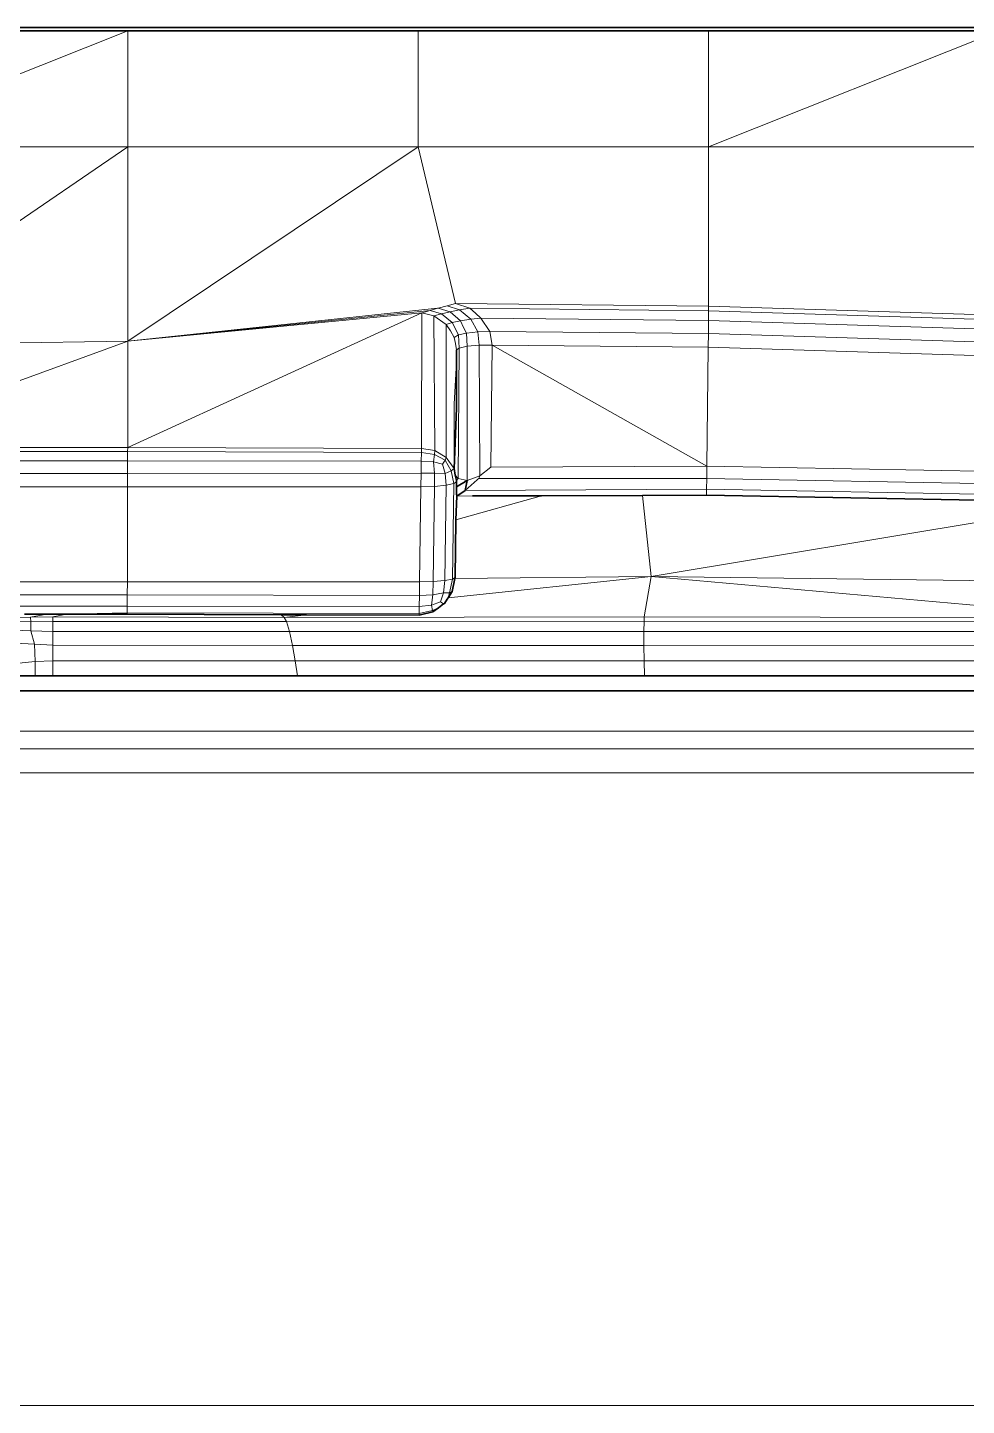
# Model space of a CAD drawing. Header units: inches. Extents: x 1 to 101, y 1 to 36.
# Drawn here: x 12.251 to 13.439, y 33.792 to 35.536 of the extents above; entities that cross this region are included whole.
import ezdxf

# ---------------------------------------------------------------- set-up
doc = ezdxf.new("R2010")
doc.units = ezdxf.units.IN
doc.header["$MEASUREMENT"] = 0
doc.layers.add('Default', color=7, linetype='Continuous')

msp = doc.modelspace()

# ---------------------------------------------------------------- linework, layer by layer
at = {"layer": 'Default', "color": 7, "lineweight": 35, "ltscale": 5.332711, "transparency": 33554687}
for p, q in [((14.1433, 35.5358), (11.3471, 35.5358)), ((12.0096, 35.5318), (12.3779, 35.5318)), ((12.7452, 35.5318), (12.3779, 35.5318)), ((13.1125, 35.5318), (12.7452, 35.5318)), ((13.1125, 35.5318), (13.4808, 35.5318)), ((12.7937, 35.1122), (12.7938, 35.1279)), ((12.7937, 35.0542), (12.7937, 35.1122)), ((12.7906, 34.9779), (12.7937, 35.0542)), ((12.7921, 34.9696), (12.7906, 34.9779)), ((12.7935, 34.9625), (12.7921, 34.9696)), ((12.7935, 34.9611), (12.7935, 34.9625)), ((12.7937, 34.9545), (12.7935, 34.9611)), ((12.8071, 34.9625), (12.7937, 34.9545)), ((12.8055, 34.9543), (12.8071, 34.9625)), ((12.793, 34.9127), (12.7939, 34.943)), ((12.7935, 34.9456), (12.7937, 34.9545)), ((12.7939, 34.943), (12.7935, 34.9456)), ((12.7939, 34.943), (12.8047, 34.9502)), ((12.8047, 34.9502), (12.8055, 34.9543)), ((12.8137, 34.9431), (12.9013, 34.9434)), ((12.9013, 34.9434), (13.0289, 34.9438)), ((13.0289, 34.9438), (13.1098, 34.9441)), ((13.1098, 34.9441), (13.4749, 34.9373)), ((12.793, 34.9127), (12.7919, 34.8398)), ((12.7916, 34.8386), (12.7883, 34.8222)), ((12.7919, 34.8398), (12.7916, 34.8386)), ((12.7883, 34.8222), (12.783, 34.814)), ((12.7639, 34.7965), (12.7709, 34.8016)), ((12.7773, 34.8066), (12.7709, 34.8016)), ((12.7784, 34.8071), (12.7773, 34.8066)), ((12.7784, 34.8071), (12.782, 34.8124)), ((12.782, 34.8124), (12.783, 34.814)), ((12.2474, 34.7934), (12.2757, 34.7934)), ((12.2757, 34.7934), (12.3008, 34.7935)), ((12.3008, 34.7935), (12.3773, 34.7935)), ((12.3773, 34.7935), (12.572, 34.7928)), ((12.572, 34.7928), (12.604, 34.7926)), ((12.604, 34.7926), (12.7465, 34.7922)), ((12.7465, 34.7922), (12.7639, 34.7965)), ((12.261, 34.7155), (12.2403, 34.7155)), ((12.2833, 34.7155), (12.261, 34.7155)), ((12.5927, 34.7155), (12.2833, 34.7155)), ((13.0312, 34.7155), (12.5927, 34.7155)), ((13.6248, 34.7155), (13.0312, 34.7155)), ((20.6982, 34.6965), (4.7589, 34.6965))]:
    msp.add_line(p, q, dxfattribs=at)
at = {"layer": 'Default', "color": 251, "lineweight": 0, "true_color": 0x4c4c4c, "transparency": 33554687}
for p, q in [((12.0096, 35.3849), (12.3779, 35.5318)), ((12.3779, 35.5318), (12.7452, 35.5318)), ((12.3779, 35.3849), (12.3779, 35.5318)), ((12.3779, 35.5318), (12.3779, 35.3849)), ((12.7452, 35.5318), (13.1125, 35.5318)), ((12.7452, 35.3849), (12.7452, 35.5318)), ((12.7452, 35.5318), (12.7452, 35.3849)), ((13.1125, 35.5318), (13.1125, 35.3849)), ((13.1125, 35.5318), (13.4808, 35.5318)), ((13.4808, 35.5318), (13.1125, 35.3849)), ((13.1125, 35.3849), (13.1125, 35.5318)), ((12.3779, 35.3849), (12.0096, 35.3849)), ((12.7452, 35.3849), (12.3779, 35.3849)), ((13.1125, 35.3849), (12.7452, 35.3849))]:
    msp.add_line(p, q, dxfattribs=at).dxf.unprotected_set("ltscale", 0)
at = {"layer": 'Default', "color": 251, "lineweight": 0, "true_color": 0x4b4b4b, "transparency": 33554687}
for p, q in [((12.0096, 35.5318), (12.3779, 35.5318)), ((12.3779, 35.5318), (12.0096, 35.3849)), ((13.1125, 35.3849), (13.4808, 35.5318)), ((13.4808, 35.3849), (13.1125, 35.3849))]:
    msp.add_line(p, q, dxfattribs=at).dxf.unprotected_set("ltscale", 0)
at = {"layer": 'Default', "color": 7, "lineweight": 15, "ltscale": 5.332711, "transparency": 33554687}
for p, q in [((12.3779, 35.3849), (12.3779, 35.5318)), ((12.7452, 35.5318), (12.7452, 35.3849)), ((13.1125, 35.3849), (13.1125, 35.5318)), ((12.3779, 35.3849), (12.0096, 35.3849)), ((12.3779, 35.1389), (12.3779, 35.3849)), ((12.3779, 35.3849), (12.7452, 35.3849)), ((12.7452, 35.3849), (12.7925, 35.1867)), ((13.1125, 35.3849), (12.7452, 35.3849)), ((13.4808, 35.3849), (13.1125, 35.3849)), ((13.1125, 35.1833), (13.1125, 35.3849)), ((12.7818, 35.1838), (12.7925, 35.1867)), ((13.1125, 35.1833), (12.7925, 35.1867)), ((12.8106, 35.1807), (12.7925, 35.1867)), ((12.7695, 35.1807), (12.3779, 35.1389)), ((12.7602, 35.1779), (12.3779, 35.1389)), ((12.3779, 35.1389), (12.7499, 35.175)), ((12.7499, 35.175), (12.7493, 35.0031)), ((12.7499, 35.175), (12.7602, 35.1779)), ((12.7499, 35.175), (12.7651, 35.171)), ((12.7602, 35.1779), (12.7695, 35.1807)), ((12.7602, 35.1779), (12.7747, 35.1737)), ((12.7747, 35.1737), (12.7651, 35.171)), ((12.7651, 35.171), (12.7808, 35.16)), ((12.7662, 35.0007), (12.7651, 35.171)), ((12.7695, 35.1807), (12.7705, 35.1809)), ((12.7705, 35.1809), (12.7818, 35.1838)), ((12.7705, 35.1809), (12.7855, 35.1762)), ((12.7747, 35.1737), (12.7855, 35.1762)), ((12.788, 35.1626), (12.7747, 35.1737)), ((12.7818, 35.1838), (12.7975, 35.1786)), ((12.7855, 35.1762), (12.7975, 35.1786)), ((12.7855, 35.1762), (12.7986, 35.1649)), ((12.7975, 35.1786), (12.8106, 35.1807)), ((12.7975, 35.1786), (12.8118, 35.1668)), ((12.7986, 35.1649), (12.8118, 35.1668)), ((12.8106, 35.1807), (12.8175, 35.1746)), ((13.1124, 35.1775), (12.8106, 35.1807)), ((12.8118, 35.1668), (12.8246, 35.1682)), ((12.8118, 35.1668), (12.8206, 35.1506)), ((12.8175, 35.1746), (12.8246, 35.1682)), ((12.8246, 35.1682), (12.8357, 35.1514)), ((13.1123, 35.1652), (12.8246, 35.1682)), ((13.1124, 35.1775), (13.1123, 35.1652)), ((13.1124, 35.1775), (13.1125, 35.1833)), ((13.4807, 35.1659), (13.1124, 35.1775)), ((13.4808, 35.1717), (13.1125, 35.1833)), ((12.7808, 35.16), (12.788, 35.1626)), ((12.786, 35.1519), (12.7808, 35.16)), ((12.7808, 34.9918), (12.7808, 35.16)), ((12.7908, 35.1436), (12.786, 35.1519)), ((12.788, 35.1626), (12.7986, 35.1649)), ((12.796, 35.1468), (12.788, 35.1626)), ((12.8063, 35.149), (12.796, 35.1468)), ((12.8027, 35.1564), (12.7986, 35.1649)), ((12.8063, 35.149), (12.8027, 35.1564)), ((12.8206, 35.1506), (12.8063, 35.149)), ((12.8071, 35.1325), (12.8063, 35.149)), ((12.8357, 35.1514), (12.8206, 35.1506)), ((12.8206, 35.1506), (12.8224, 35.1338)), ((12.8357, 35.1514), (12.8388, 35.1341)), ((13.1122, 35.1485), (12.8357, 35.1514)), ((13.1122, 35.1485), (13.1123, 35.1652)), ((13.1123, 35.1652), (13.4805, 35.1536)), ((12.3779, 35.1389), (12.0096, 35.1333)), ((12.3779, 35.0045), (12.3779, 35.1389)), ((12.796, 35.1468), (12.7908, 35.1436)), ((12.7922, 35.136), (12.7908, 35.1436)), ((12.7938, 35.1279), (12.7922, 35.136)), ((12.797, 35.1303), (12.796, 35.1468)), ((12.8071, 35.1325), (12.797, 35.1303)), ((12.8224, 35.1338), (12.8071, 35.1325)), ((12.8071, 35.1325), (12.8071, 34.9625)), ((12.8388, 35.1341), (12.8224, 35.1338)), ((12.8224, 35.1338), (12.8233, 34.9686)), ((12.8372, 34.9794), (12.8388, 35.1341)), ((13.112, 35.1312), (12.8388, 35.1341)), ((13.112, 35.1312), (13.1122, 35.1485)), ((13.4801, 35.137), (13.1122, 35.1485)), ((12.7938, 35.1279), (12.797, 35.1303)), ((12.797, 35.1303), (12.7956, 34.9651)), ((13.1103, 34.9806), (13.112, 35.1312)), ((13.4797, 35.1197), (13.112, 35.1312)), ((12.7906, 35.0596), (12.7937, 35.1122)), ((12.7906, 34.9779), (12.7906, 35.0596)), ((12.3779, 35.0045), (12.0096, 35.0043)), ((12.3778, 34.9994), (12.0096, 34.9993)), ((12.3778, 34.9994), (12.3779, 35.0045)), ((12.7493, 34.9982), (12.3778, 34.9994)), ((12.3778, 34.9877), (12.3778, 34.9994)), ((12.7493, 35.0031), (12.3779, 35.0045)), ((12.7491, 34.9872), (12.7493, 34.9982)), ((12.7493, 35.0031), (12.7493, 34.9982)), ((12.7493, 35.0031), (12.7662, 35.0007)), ((12.7493, 34.9982), (12.7659, 34.9954)), ((12.7644, 34.9862), (12.7659, 34.9954)), ((12.7659, 34.9954), (12.7662, 35.0007)), ((12.7659, 34.9954), (12.7795, 34.9884)), ((12.7662, 35.0007), (12.7808, 34.9918)), ((12.3778, 34.9877), (12.0097, 34.9877)), ((12.7491, 34.9872), (12.3778, 34.9877)), ((12.3778, 34.9714), (12.3778, 34.9877)), ((12.7489, 34.9719), (12.7491, 34.9872)), ((12.7491, 34.9872), (12.7644, 34.9862)), ((12.7658, 34.972), (12.7644, 34.9862)), ((12.7644, 34.9862), (12.776, 34.9834)), ((12.776, 34.9834), (12.7795, 34.9884)), ((12.7795, 34.9717), (12.776, 34.9834)), ((12.7795, 34.9884), (12.7808, 34.9918)), ((12.7795, 34.9884), (12.7871, 34.9751)), ((12.7871, 34.9751), (12.7795, 34.9717)), ((12.7808, 34.9918), (12.7906, 34.9779)), ((12.7906, 34.9779), (12.7871, 34.9751)), ((12.7871, 34.9751), (12.7903, 34.9587)), ((12.8372, 34.9794), (12.8233, 34.9686)), ((13.1103, 34.9806), (12.8372, 34.9794)), ((13.1101, 34.9651), (13.1103, 34.9806)), ((13.4761, 34.9741), (13.1103, 34.9806)), ((12.3778, 34.9714), (12.0099, 34.9714)), ((12.3777, 34.9546), (12.3778, 34.9714)), ((12.7489, 34.9719), (12.3778, 34.9714)), ((12.7487, 34.9546), (12.7489, 34.9719)), ((12.7658, 34.972), (12.7489, 34.9719)), ((12.7795, 34.9717), (12.7658, 34.972)), ((12.7659, 34.9551), (12.7658, 34.972)), ((12.7805, 34.9566), (12.7795, 34.9717)), ((12.7903, 34.9587), (12.7805, 34.9566)), ((12.7903, 34.9587), (12.7885, 34.8377)), ((12.7935, 34.9611), (12.7903, 34.9587)), ((12.7956, 34.9651), (12.7921, 34.9696)), ((12.7935, 34.9625), (12.7956, 34.9651)), ((12.8071, 34.9625), (12.7956, 34.9651)), ((12.8233, 34.9686), (12.8071, 34.9625)), ((12.8083, 34.9532), (12.8199, 34.9636)), ((12.8199, 34.9636), (12.8208, 34.9642)), ((12.8208, 34.9642), (12.8219, 34.965)), ((12.8233, 34.9686), (12.8219, 34.965)), ((13.1101, 34.9651), (12.8219, 34.965)), ((13.1101, 34.9651), (13.1099, 34.9517)), ((13.4757, 34.9586), (13.1101, 34.9651)), ((12.3777, 34.9546), (12.0101, 34.9546)), ((12.3774, 34.8344), (12.3777, 34.9546)), ((12.3777, 34.9546), (12.7487, 34.9546)), ((12.7487, 34.9546), (12.747, 34.8344)), ((12.7487, 34.9546), (12.7659, 34.9551)), ((12.7659, 34.9551), (12.7642, 34.8348)), ((12.7805, 34.9566), (12.7659, 34.9551)), ((12.7805, 34.9566), (12.7788, 34.836)), ((12.8137, 34.9431), (12.7939, 34.943)), ((12.8047, 34.9502), (12.8083, 34.9532)), ((13.1099, 34.9517), (12.8047, 34.9502)), ((13.0399, 34.8411), (13.0289, 34.9438)), ((13.1098, 34.9441), (13.1099, 34.9517)), ((13.1099, 34.9517), (13.4753, 34.9451)), ((12.7642, 34.8348), (12.7788, 34.836)), ((12.7773, 34.8206), (12.7788, 34.836)), ((12.7788, 34.836), (12.7885, 34.8377)), ((12.7885, 34.8377), (12.785, 34.8206)), ((12.7885, 34.8377), (12.7919, 34.8398)), ((12.7916, 34.8386), (13.0399, 34.8411)), ((13.0399, 34.8411), (13.0311, 34.79)), ((13.6268, 34.8339), (13.0399, 34.8411)), ((12.3774, 34.8344), (12.0114, 34.8344)), ((12.3773, 34.8181), (12.0116, 34.818)), ((12.3773, 34.8181), (12.3774, 34.8344)), ((12.7467, 34.8172), (12.3773, 34.8181)), ((12.3773, 34.8038), (12.3773, 34.8181)), ((12.747, 34.8344), (12.3774, 34.8344)), ((12.747, 34.8344), (12.7467, 34.8172)), ((12.7467, 34.8172), (12.7636, 34.8181)), ((12.7642, 34.8348), (12.747, 34.8344)), ((12.7619, 34.8048), (12.7636, 34.8181)), ((12.7636, 34.8181), (12.7642, 34.8348)), ((12.7636, 34.8181), (12.7773, 34.8206)), ((12.7736, 34.8091), (12.7773, 34.8206)), ((12.7773, 34.8206), (12.785, 34.8206)), ((12.785, 34.8206), (12.783, 34.814)), ((12.785, 34.8206), (12.7883, 34.8222)), ((12.3773, 34.8038), (12.0117, 34.8037)), ((12.3772, 34.7952), (12.3773, 34.8038)), ((12.7466, 34.8033), (12.3773, 34.8038)), ((12.7465, 34.7945), (12.7466, 34.8033)), ((12.7466, 34.8033), (12.7467, 34.8172)), ((12.7466, 34.8033), (12.7619, 34.8048)), ((12.7619, 34.8048), (12.7736, 34.8091)), ((12.7635, 34.7983), (12.7619, 34.8048)), ((12.7709, 34.8016), (12.7635, 34.7983)), ((12.7773, 34.8066), (12.7736, 34.8091)), ((12.222, 34.7895), (12.2551, 34.7899)), ((12.2226, 34.7841), (12.2554, 34.7839)), ((12.2551, 34.7899), (12.2757, 34.7934)), ((12.2551, 34.7899), (12.2833, 34.7901)), ((12.2551, 34.7899), (12.2554, 34.7839)), ((12.2554, 34.7839), (12.2553, 34.7723)), ((12.2554, 34.7839), (12.2833, 34.7842)), ((12.2833, 34.7842), (12.2832, 34.7717)), ((12.2833, 34.7901), (12.3008, 34.7935)), ((12.5758, 34.7895), (12.2833, 34.7901)), ((12.2833, 34.7901), (12.2833, 34.7842)), ((12.2833, 34.7842), (12.5786, 34.7841)), ((12.3772, 34.7952), (12.3008, 34.7935)), ((12.7465, 34.7945), (12.3772, 34.7952)), ((12.3773, 34.7935), (12.3772, 34.7952)), ((12.572, 34.7928), (12.5758, 34.7895)), ((13.0311, 34.79), (12.5758, 34.7895)), ((12.5758, 34.7895), (12.5786, 34.7841)), ((12.5786, 34.7841), (13.0308, 34.7845)), ((12.5786, 34.7841), (12.5823, 34.7716)), ((12.7635, 34.7983), (12.7465, 34.7945)), ((12.7465, 34.7922), (12.7465, 34.7945)), ((12.7639, 34.7965), (12.7635, 34.7983)), ((13.0306, 34.7717), (13.0308, 34.7845)), ((13.0308, 34.7845), (13.0311, 34.79)), ((13.6229, 34.784), (13.0308, 34.7845)), ((13.6229, 34.7893), (13.0311, 34.79)), ((12.2553, 34.7723), (12.2226, 34.7739)), ((12.2553, 34.7723), (12.2602, 34.7557)), ((12.2832, 34.7717), (12.2553, 34.7723)), ((12.2832, 34.7717), (12.2833, 34.7544)), ((12.2832, 34.7717), (12.5823, 34.7716)), ((12.5823, 34.7716), (13.0306, 34.7717)), ((12.5823, 34.7716), (12.5863, 34.7537)), ((13.6231, 34.7715), (13.0306, 34.7717)), ((13.0307, 34.7537), (13.0306, 34.7717)), ((12.2602, 34.7557), (12.2356, 34.7568)), ((12.2833, 34.7544), (12.2602, 34.7557)), ((12.2602, 34.7557), (12.261, 34.7337)), ((12.2833, 34.7344), (12.2833, 34.7544)), ((12.2833, 34.7544), (12.5863, 34.7537)), ((12.5897, 34.7344), (12.5863, 34.7537)), ((12.5863, 34.7537), (13.0307, 34.7537)), ((13.0307, 34.7537), (13.0309, 34.7344)), ((13.6236, 34.7536), (13.0307, 34.7537)), ((12.261, 34.7337), (12.2403, 34.7317)), ((12.2833, 34.7344), (12.261, 34.7337)), ((12.261, 34.7337), (12.261, 34.7155)), ((12.2833, 34.7155), (12.2833, 34.7344)), ((12.2833, 34.7344), (12.5897, 34.7344)), ((12.5897, 34.7344), (12.5927, 34.7155)), ((12.5897, 34.7344), (13.0309, 34.7344)), ((13.0312, 34.7155), (13.0309, 34.7344)), ((13.0309, 34.7344), (13.6242, 34.7344)), ((20.6982, 34.6454), (4.7589, 34.6454)), ((4.7589, 34.6232), (20.6982, 34.6232)), ((20.6982, 34.5928), (4.7589, 34.5928)), ((4.7589, 33.7923), (20.6982, 33.7923))]:
    msp.add_line(p, q, dxfattribs=at)
at = {"layer": 'Default', "color": 251, "lineweight": 0, "true_color": 0x5d5d5d, "transparency": 33554687}
for p, q in [((12.0096, 35.1333), (12.3779, 35.3849)), ((12.3779, 35.3849), (12.7452, 35.3849)), ((12.7452, 35.3849), (12.3779, 35.1389)), ((12.3779, 35.1389), (12.3779, 35.3849)), ((12.3779, 35.3849), (12.3779, 35.1389)), ((12.3779, 35.1389), (12.0096, 35.1333))]:
    msp.add_line(p, q, dxfattribs=at).dxf.unprotected_set("ltscale", 0)
at = {"layer": 'Default', "color": 251, "lineweight": 0, "true_color": 0x5c5c5c, "transparency": 33554687}
for p, q in [((12.0096, 35.3849), (12.3779, 35.3849)), ((12.3779, 35.3849), (12.0096, 35.1333))]:
    msp.add_line(p, q, dxfattribs=at).dxf.unprotected_set("ltscale", 0)
at = {"layer": 'Default', "color": 251, "lineweight": 0, "true_color": 0x5a5a5a, "transparency": 33554687}
for p, q in [((12.3779, 35.1389), (12.7452, 35.3849)), ((12.7452, 35.3849), (13.1125, 35.3849)), ((12.7925, 35.1867), (12.7452, 35.3849)), ((12.7452, 35.3849), (12.7925, 35.1867)), ((13.1125, 35.3849), (13.1125, 35.1833)), ((12.7925, 35.1867), (12.7818, 35.1838)), ((13.1125, 35.1833), (12.7925, 35.1867)), ((12.7925, 35.1867), (13.1125, 35.1833)), ((12.8106, 35.1807), (12.7925, 35.1867)), ((12.7695, 35.1807), (12.3779, 35.1389)), ((12.7705, 35.1809), (12.7695, 35.1807)), ((12.7818, 35.1838), (12.7705, 35.1809)), ((13.1124, 35.1775), (12.8106, 35.1807)), ((13.1125, 35.1833), (13.1124, 35.1775))]:
    msp.add_line(p, q, dxfattribs=at).dxf.unprotected_set("ltscale", 0)
at = {"layer": 'Default', "color": 251, "lineweight": 0, "true_color": 0x595959, "transparency": 33554687}
for p, q in [((13.1125, 35.3849), (13.4808, 35.3849)), ((13.1125, 35.1833), (13.1125, 35.3849)), ((13.1124, 35.1775), (13.1125, 35.1833)), ((13.4807, 35.1659), (13.1124, 35.1775)), ((13.4808, 35.1717), (13.1125, 35.1833)), ((13.1125, 35.1833), (13.4808, 35.1717)), ((12.0117, 34.8037), (12.3773, 34.8038)), ((12.3773, 34.8038), (12.3772, 34.7952)), ((12.2757, 34.7934), (12.2474, 34.7934)), ((12.3008, 34.7935), (12.2757, 34.7934)), ((12.3772, 34.7952), (12.3008, 34.7935))]:
    msp.add_line(p, q, dxfattribs=at).dxf.unprotected_set("ltscale", 0)
at = {"layer": 'Default', "color": 251, "lineweight": 0, "true_color": 0x535353, "transparency": 33554687}
for p, q in [((12.3779, 35.1389), (12.7499, 35.175)), ((12.7499, 35.175), (12.3779, 35.0045)), ((12.0096, 35.1333), (12.3779, 35.1389)), ((12.3779, 35.1389), (12.0096, 35.0043)), ((12.0096, 35.0043), (12.3779, 35.1389)), ((12.3779, 35.1389), (12.3779, 35.0045)), ((12.3779, 35.0045), (12.3779, 35.1389)), ((12.0096, 35.0043), (12.3779, 35.0045)), ((12.3779, 35.0045), (12.0096, 35.0043)), ((12.3778, 34.9994), (12.0096, 34.9993)), ((12.3779, 35.0045), (12.3778, 34.9994)), ((12.7805, 34.9566), (12.7903, 34.9587)), ((12.7903, 34.9587), (12.7885, 34.8377)), ((12.7788, 34.836), (12.7805, 34.9566)), ((12.793, 34.9127), (12.9013, 34.9434)), ((12.7939, 34.943), (12.8047, 34.9502)), ((12.8137, 34.9431), (12.7939, 34.943)), ((12.8047, 34.9502), (13.1099, 34.9517)), ((12.9013, 34.9434), (12.8137, 34.9431)), ((12.9013, 34.9434), (13.0289, 34.9438)), ((13.0289, 34.9438), (12.9013, 34.9434)), ((13.0289, 34.9438), (13.1098, 34.9441)), ((13.1098, 34.9441), (13.0289, 34.9438)), ((13.0399, 34.8411), (13.0289, 34.9438)), ((13.0289, 34.9438), (13.0399, 34.8411)), ((13.1098, 34.9441), (13.1099, 34.9517)), ((13.1099, 34.9517), (13.1098, 34.9441)), ((13.4749, 34.9373), (13.1098, 34.9441)), ((13.1098, 34.9441), (13.4749, 34.9373)), ((13.1099, 34.9517), (13.4753, 34.9451)), ((13.6026, 34.9349), (13.0399, 34.8411)), ((12.7919, 34.8398), (12.793, 34.9127)), ((12.7885, 34.8377), (12.7788, 34.836)), ((12.783, 34.814), (13.0399, 34.8411)), ((13.0399, 34.8411), (12.783, 34.814)), ((12.7883, 34.8222), (12.7916, 34.8386)), ((13.0399, 34.8411), (12.7916, 34.8386)), ((12.7916, 34.8386), (13.0399, 34.8411)), ((12.7916, 34.8386), (12.7919, 34.8398)), ((13.0311, 34.79), (13.0399, 34.8411)), ((13.0399, 34.8411), (13.0311, 34.79)), ((13.0399, 34.8411), (13.6229, 34.7893)), ((12.783, 34.814), (12.7883, 34.8222)), ((12.7639, 34.7965), (12.7709, 34.8016)), ((12.7709, 34.8016), (12.7773, 34.8066)), ((12.7773, 34.8066), (12.7784, 34.8071)), ((12.7784, 34.8071), (12.782, 34.8124)), ((12.782, 34.8124), (12.783, 34.814)), ((12.5758, 34.7895), (12.604, 34.7926)), ((13.0311, 34.79), (12.5758, 34.7895)), ((12.5758, 34.7895), (13.0311, 34.79)), ((12.5786, 34.7841), (12.5758, 34.7895)), ((13.0308, 34.7845), (12.5786, 34.7841)), ((12.604, 34.7926), (12.7465, 34.7922)), ((12.7465, 34.7922), (12.7639, 34.7965)), ((13.0311, 34.79), (13.0308, 34.7845)), ((13.6229, 34.7893), (13.0311, 34.79))]:
    msp.add_line(p, q, dxfattribs=at).dxf.unprotected_set("ltscale", 0)
at = {"layer": 'Default', "color": 251, "lineweight": 0, "true_color": 0x575757, "transparency": 33554687}
for p, q in [((12.3779, 35.0045), (12.7499, 35.175)), ((12.7499, 35.175), (12.7493, 35.0031)), ((12.7662, 35.0007), (12.7651, 35.171)), ((12.7651, 35.171), (12.7808, 35.16)), ((12.7808, 35.16), (12.7808, 34.9918)), ((12.3778, 34.9994), (12.3779, 35.0045)), ((12.7493, 34.9982), (12.3778, 34.9994)), ((12.3779, 35.0045), (12.7493, 35.0031)), ((12.7493, 35.0031), (12.3779, 35.0045)), ((12.7493, 35.0031), (12.7493, 34.9982)), ((12.7808, 34.9918), (12.7662, 35.0007))]:
    msp.add_line(p, q, dxfattribs=at).dxf.unprotected_set("ltscale", 0)
at = {"layer": 'Default', "color": 250, "lineweight": 0, "true_color": 0x323232, "transparency": 33554687}
for p, q in [((12.7493, 35.0031), (12.7499, 35.175)), ((12.7499, 35.175), (12.7651, 35.171)), ((12.7651, 35.171), (12.7662, 35.0007)), ((12.8357, 35.1514), (12.8246, 35.1682)), ((12.8246, 35.1682), (13.1123, 35.1652)), ((13.1122, 35.1485), (12.8357, 35.1514)), ((13.1123, 35.1652), (13.1122, 35.1485)), ((12.797, 35.1303), (12.8071, 35.1325)), ((12.8071, 35.1325), (12.8224, 35.1338)), ((12.8071, 35.1325), (12.8071, 34.9625)), ((12.8071, 34.9625), (12.8071, 35.1325)), ((12.8224, 35.1338), (12.8388, 35.1341)), ((12.8233, 34.9686), (12.8224, 35.1338)), ((12.8224, 35.1338), (12.8233, 34.9686)), ((12.8388, 35.1341), (12.8372, 34.9794)), ((12.7956, 34.9651), (12.797, 35.1303)), ((12.7662, 35.0007), (12.7493, 35.0031)), ((12.8372, 34.9794), (12.8233, 34.9686)), ((12.8071, 34.9625), (12.7956, 34.9651)), ((12.8233, 34.9686), (12.8071, 34.9625))]:
    msp.add_line(p, q, dxfattribs=at).dxf.unprotected_set("ltscale", 0)
at = {"layer": 'Default', "color": 8, "lineweight": 0, "true_color": 0x717171, "transparency": 33554687}
for p, q in [((12.8106, 35.1807), (13.1124, 35.1775)), ((12.8175, 35.1746), (12.8106, 35.1807)), ((12.8246, 35.1682), (12.8175, 35.1746)), ((13.1123, 35.1652), (12.8246, 35.1682)), ((13.1123, 35.1652), (13.1124, 35.1775)), ((13.1124, 35.1775), (13.1123, 35.1652)), ((13.1124, 35.1775), (13.4807, 35.1659)), ((13.4805, 35.1536), (13.1123, 35.1652))]:
    msp.add_line(p, q, dxfattribs=at).dxf.unprotected_set("ltscale", 0)
at = {"layer": 'Default', "color": 251, "lineweight": 0, "true_color": 0x4f4f4f, "transparency": 33554687}
for p, q in [((12.7808, 34.9918), (12.7808, 35.16)), ((12.7808, 35.16), (12.786, 35.1519)), ((12.786, 35.1519), (12.7908, 35.1436)), ((12.7908, 35.1436), (12.7922, 35.136)), ((12.7922, 35.136), (12.7938, 35.1279)), ((12.7938, 35.1279), (12.7937, 35.1122)), ((12.7937, 35.1122), (12.7906, 35.0596)), ((12.7906, 35.0596), (12.7906, 34.9779)), ((12.7906, 34.9779), (12.7808, 34.9918)), ((13.0399, 34.8411), (13.6026, 34.9349)), ((13.6268, 34.8339), (13.0399, 34.8411))]:
    msp.add_line(p, q, dxfattribs=at).dxf.unprotected_set("ltscale", 0)
at = {"layer": 'Default', "color": 9, "lineweight": 0, "true_color": 0xcbcbcb, "transparency": 33554687}
for p, q in [((12.8388, 35.1341), (12.8357, 35.1514)), ((12.8357, 35.1514), (13.1122, 35.1485)), ((12.8372, 34.9794), (12.8388, 35.1341)), ((13.1103, 34.9806), (12.8388, 35.1341)), ((12.8388, 35.1341), (13.112, 35.1312)), ((13.112, 35.1312), (12.8388, 35.1341)), ((12.8388, 35.1341), (13.1103, 34.9806)), ((13.112, 35.1312), (13.1122, 35.1485)), ((13.1122, 35.1485), (13.112, 35.1312)), ((13.1122, 35.1485), (13.4801, 35.137)), ((13.1103, 34.9806), (13.112, 35.1312)), ((13.112, 35.1312), (13.1103, 34.9806)), ((13.112, 35.1312), (13.4797, 35.1197)), ((13.4797, 35.1197), (13.112, 35.1312)), ((13.1103, 34.9806), (12.8372, 34.9794)), ((13.4761, 34.9741), (13.1103, 34.9806)), ((12.3777, 34.9546), (12.3778, 34.9714)), ((12.3778, 34.9714), (12.7489, 34.9719)), ((12.7489, 34.9719), (12.7487, 34.9546)), ((12.0101, 34.9546), (12.3777, 34.9546)), ((12.3774, 34.8344), (12.3777, 34.9546)), ((12.3777, 34.9546), (12.3774, 34.8344)), ((12.3777, 34.9546), (12.7487, 34.9546)), ((12.7487, 34.9546), (12.3777, 34.9546)), ((12.7487, 34.9546), (12.747, 34.8344)), ((12.3774, 34.8344), (12.0114, 34.8344)), ((12.747, 34.8344), (12.3774, 34.8344)), ((12.2833, 34.7155), (12.2833, 34.7344)), ((12.2833, 34.7344), (12.5897, 34.7344)), ((12.5927, 34.7155), (12.5897, 34.7344)), ((12.5897, 34.7344), (13.0309, 34.7344)), ((12.5897, 34.7344), (12.5927, 34.7155)), ((13.0312, 34.7155), (13.0309, 34.7344)), ((13.0309, 34.7344), (13.6242, 34.7344)), ((13.0309, 34.7344), (13.0312, 34.7155)), ((12.5927, 34.7155), (12.2833, 34.7155)), ((13.0312, 34.7155), (12.5927, 34.7155)), ((13.6248, 34.7155), (13.0312, 34.7155)), ((4.7589, 34.6965), (20.6982, 34.6965)), ((20.6982, 34.6454), (4.7589, 34.6454)), ((4.7589, 34.5928), (20.6982, 34.5928)), ((20.6982, 33.7923), (4.7589, 33.7923)), ((4.7589, 33.7923), (20.6982, 33.7923))]:
    msp.add_line(p, q, dxfattribs=at).dxf.unprotected_set("ltscale", 0)
at = {"layer": 'Default', "color": 250, "lineweight": 0, "true_color": 0x313131, "transparency": 33554687}
for p, q in [((13.1122, 35.1485), (13.1123, 35.1652)), ((13.1123, 35.1652), (13.4805, 35.1536)), ((13.4801, 35.137), (13.1122, 35.1485)), ((12.8233, 34.9686), (12.8372, 34.9794)), ((12.8372, 34.9794), (13.1103, 34.9806)), ((13.1101, 34.9651), (13.1103, 34.9806)), ((13.1103, 34.9806), (13.1101, 34.9651)), ((13.1103, 34.9806), (13.4761, 34.9741)), ((12.8219, 34.965), (12.8233, 34.9686)), ((13.1101, 34.9651), (12.8219, 34.965)), ((13.4757, 34.9586), (13.1101, 34.9651))]:
    msp.add_line(p, q, dxfattribs=at).dxf.unprotected_set("ltscale", 0)
at = {"layer": 'Default', "color": 250, "lineweight": 0, "transparency": 33554687}
for p, q in [((12.0096, 34.9993), (12.3778, 34.9994)), ((12.3778, 34.9994), (12.3778, 34.9877)), ((12.3778, 34.9877), (12.0097, 34.9877)), ((12.0097, 34.9877), (12.3778, 34.9877)), ((12.3778, 34.9877), (12.3778, 34.9714)), ((12.0099, 34.9714), (12.3778, 34.9714)), ((12.3778, 34.9714), (12.0099, 34.9714)), ((12.3778, 34.9714), (12.3777, 34.9546)), ((12.3777, 34.9546), (12.0101, 34.9546))]:
    msp.add_line(p, q, dxfattribs=at).dxf.unprotected_set("ltscale", 0)
at = {"layer": 'Default', "color": 250, "lineweight": 0, "true_color": 0x343434, "transparency": 33554687}
for p, q in [((12.3778, 34.9994), (12.7493, 34.9982)), ((12.3778, 34.9877), (12.3778, 34.9994)), ((12.7493, 34.9982), (12.7491, 34.9872)), ((12.7491, 34.9872), (12.3778, 34.9877)), ((12.3778, 34.9714), (12.3778, 34.9877)), ((12.3778, 34.9877), (12.7491, 34.9872)), ((12.7491, 34.9872), (12.7489, 34.9719)), ((12.7489, 34.9719), (12.3778, 34.9714))]:
    msp.add_line(p, q, dxfattribs=at).dxf.unprotected_set("ltscale", 0)
at = {"layer": 'Default', "color": 251, "lineweight": 0, "true_color": 0x5e5e5e, "transparency": 33554687}
for p, q in [((12.7885, 34.8377), (12.7903, 34.9587)), ((12.7903, 34.9587), (12.7935, 34.9611)), ((12.7935, 34.9611), (12.7937, 34.9545)), ((12.7939, 34.943), (12.793, 34.9127)), ((12.7937, 34.9545), (12.7935, 34.9456)), ((12.7935, 34.9456), (12.7939, 34.943)), ((12.793, 34.9127), (12.7919, 34.8398)), ((12.7919, 34.8398), (12.7885, 34.8377))]:
    msp.add_line(p, q, dxfattribs=at).dxf.unprotected_set("ltscale", 0)
at = {"layer": 'Default', "color": 8, "lineweight": 0, "true_color": 0x7c7c7c, "transparency": 33554687}
for p, q in [((12.8083, 34.9532), (12.8199, 34.9636)), ((12.8199, 34.9636), (12.8208, 34.9642)), ((12.8208, 34.9642), (12.8219, 34.965)), ((12.8219, 34.965), (13.1101, 34.9651)), ((13.1101, 34.9651), (13.1099, 34.9517)), ((12.8047, 34.9502), (12.8083, 34.9532)), ((13.1099, 34.9517), (12.8047, 34.9502))]:
    msp.add_line(p, q, dxfattribs=at).dxf.unprotected_set("ltscale", 0)
at = {"layer": 'Default', "color": 9, "lineweight": 0, "true_color": 0xc6c6c6, "transparency": 33554687}
for p, q in [((13.1099, 34.9517), (13.1101, 34.9651)), ((13.1101, 34.9651), (13.4757, 34.9586)), ((13.4753, 34.9451), (13.1099, 34.9517))]:
    msp.add_line(p, q, dxfattribs=at).dxf.unprotected_set("ltscale", 0)
at = {"layer": 'Default', "color": 9, "lineweight": 0, "true_color": 0xc8c8c8, "transparency": 33554687}
for p, q in [((12.747, 34.8344), (12.7487, 34.9546)), ((12.7487, 34.9546), (12.7659, 34.9551)), ((12.7659, 34.9551), (12.7642, 34.8348)), ((12.7642, 34.8348), (12.747, 34.8344))]:
    msp.add_line(p, q, dxfattribs=at).dxf.unprotected_set("ltscale", 0)
at = {"layer": 'Default', "color": 252, "lineweight": 0, "true_color": 0x8f8f8f, "transparency": 33554687}
for p, q in [((12.7642, 34.8348), (12.7659, 34.9551)), ((12.7659, 34.9551), (12.7805, 34.9566)), ((12.7805, 34.9566), (12.7788, 34.836)), ((12.7788, 34.836), (12.7642, 34.8348))]:
    msp.add_line(p, q, dxfattribs=at).dxf.unprotected_set("ltscale", 0)
at = {"layer": 'Default', "color": 251, "lineweight": 0, "true_color": 0x505050, "transparency": 33554687}
for p, q in [((12.9013, 34.9434), (12.793, 34.9127)), ((12.793, 34.9127), (12.7939, 34.943)), ((12.7939, 34.943), (12.8137, 34.9431)), ((12.8137, 34.9431), (12.9013, 34.9434))]:
    msp.add_line(p, q, dxfattribs=at).dxf.unprotected_set("ltscale", 0)
at = {"layer": 'Default', "color": 251, "lineweight": 0, "true_color": 0x515151, "transparency": 33554687}
for p, q in [((13.6229, 34.7893), (13.0399, 34.8411)), ((13.0399, 34.8411), (13.6268, 34.8339))]:
    msp.add_line(p, q, dxfattribs=at).dxf.unprotected_set("ltscale", 0)
at = {"layer": 'Default', "color": 250, "lineweight": 0, "true_color": 0x2a2a2a, "transparency": 33554687}
for p, q in [((12.0114, 34.8344), (12.3774, 34.8344)), ((12.3773, 34.8181), (12.0116, 34.818)), ((12.3773, 34.8181), (12.3774, 34.8344)), ((12.3774, 34.8344), (12.3773, 34.8181)), ((12.7467, 34.8172), (12.3773, 34.8181)), ((12.3774, 34.8344), (12.747, 34.8344)), ((12.747, 34.8344), (12.7467, 34.8172))]:
    msp.add_line(p, q, dxfattribs=at).dxf.unprotected_set("ltscale", 0)
at = {"layer": 'Default', "color": 9, "lineweight": 0, "true_color": 0xc5c5c5, "transparency": 33554687}
for p, q in [((12.0116, 34.818), (12.3773, 34.8181)), ((12.3773, 34.8181), (12.7467, 34.8172)), ((12.3773, 34.8038), (12.3773, 34.8181)), ((12.3773, 34.8181), (12.3773, 34.8038)), ((12.3773, 34.8038), (12.0117, 34.8037)), ((12.7466, 34.8033), (12.3773, 34.8038)), ((12.7467, 34.8172), (12.7466, 34.8033))]:
    msp.add_line(p, q, dxfattribs=at).dxf.unprotected_set("ltscale", 0)
at = {"layer": 'Default', "color": 251, "lineweight": 0, "true_color": 0x6a6a6a, "transparency": 33554687}
for p, q in [((12.3772, 34.7952), (12.3773, 34.8038)), ((12.3773, 34.8038), (12.7466, 34.8033)), ((12.7466, 34.8033), (12.7465, 34.7945)), ((12.2832, 34.7717), (12.2833, 34.7842)), ((12.2833, 34.7842), (12.5786, 34.7841)), ((12.7465, 34.7945), (12.3772, 34.7952)), ((12.5786, 34.7841), (12.5823, 34.7716)), ((12.5823, 34.7716), (12.2832, 34.7717))]:
    msp.add_line(p, q, dxfattribs=at).dxf.unprotected_set("ltscale", 0)
at = {"layer": 'Default', "color": 253, "lineweight": 0, "transparency": 33554687}
for p, q in [((12.2833, 34.7901), (12.3008, 34.7935)), ((12.5758, 34.7895), (12.2833, 34.7901)), ((12.3008, 34.7935), (12.3773, 34.7935)), ((12.3773, 34.7935), (12.572, 34.7928)), ((12.572, 34.7928), (12.5758, 34.7895))]:
    msp.add_line(p, q, dxfattribs=at).dxf.unprotected_set("ltscale", 0)
at = {"layer": 'Default', "color": 252, "lineweight": 0, "transparency": 33554687}
for p, q in [((12.2833, 34.7901), (12.5758, 34.7895)), ((12.2833, 34.7842), (12.2833, 34.7901)), ((12.5786, 34.7841), (12.2833, 34.7842)), ((12.5758, 34.7895), (12.5786, 34.7841))]:
    msp.add_line(p, q, dxfattribs=at).dxf.unprotected_set("ltscale", 0)
at = {"layer": 'Default', "color": 9, "lineweight": 0, "true_color": 0xb8b8b8, "transparency": 33554687}
for p, q in [((12.5786, 34.7841), (13.0308, 34.7845)), ((12.5823, 34.7716), (12.5786, 34.7841)), ((13.0308, 34.7845), (13.0306, 34.7717)), ((12.2833, 34.7544), (12.2832, 34.7717)), ((12.2832, 34.7717), (12.5823, 34.7716)), ((12.5823, 34.7716), (13.0306, 34.7717)), ((13.0306, 34.7717), (12.5823, 34.7716)), ((12.5863, 34.7537), (12.5823, 34.7716)), ((12.5823, 34.7716), (12.5863, 34.7537)), ((13.0306, 34.7717), (13.0307, 34.7537)), ((13.0306, 34.7717), (13.6231, 34.7715)), ((13.0307, 34.7537), (13.0306, 34.7717)), ((12.5863, 34.7537), (12.2833, 34.7544)), ((13.0307, 34.7537), (12.5863, 34.7537)), ((13.6236, 34.7536), (13.0307, 34.7537))]:
    msp.add_line(p, q, dxfattribs=at).dxf.unprotected_set("ltscale", 0)
at = {"layer": 'Default', "color": 251, "lineweight": 0, "true_color": 0x696969, "transparency": 33554687}
for p, q in [((13.0306, 34.7717), (13.0308, 34.7845)), ((13.0308, 34.7845), (13.6229, 34.784)), ((13.6231, 34.7715), (13.0306, 34.7717))]:
    msp.add_line(p, q, dxfattribs=at).dxf.unprotected_set("ltscale", 0)
at = {"layer": 'Default', "color": 252, "lineweight": 0, "true_color": 0x969696, "transparency": 33554687}
for p, q in [((13.0308, 34.7845), (13.0311, 34.79)), ((13.6229, 34.784), (13.0308, 34.7845)), ((13.0311, 34.79), (13.6229, 34.7893))]:
    msp.add_line(p, q, dxfattribs=at).dxf.unprotected_set("ltscale", 0)
at = {"layer": 'Default', "color": 9, "lineweight": 0, "true_color": 0xc9c9c9, "transparency": 33554687}
for p, q in [((12.2833, 34.7344), (12.2833, 34.7544)), ((12.2833, 34.7544), (12.5863, 34.7537)), ((12.5863, 34.7537), (12.5897, 34.7344)), ((12.5897, 34.7344), (12.5863, 34.7537)), ((12.5863, 34.7537), (13.0307, 34.7537)), ((13.0309, 34.7344), (13.0307, 34.7537)), ((13.0307, 34.7537), (13.6236, 34.7536)), ((13.0307, 34.7537), (13.0309, 34.7344)), ((12.5897, 34.7344), (12.2833, 34.7344)), ((13.0309, 34.7344), (12.5897, 34.7344)), ((13.6242, 34.7344), (13.0309, 34.7344))]:
    msp.add_line(p, q, dxfattribs=at).dxf.unprotected_set("ltscale", 0)
at = {"layer": 'Default', "color": 254, "lineweight": 0, "true_color": 0xcccccc, "transparency": 33554687}
for p, q in [((12.2403, 34.7155), (12.261, 34.7155)), ((12.261, 34.7155), (12.2833, 34.7155)), ((12.2833, 34.7155), (12.5927, 34.7155)), ((12.5927, 34.7155), (13.0312, 34.7155)), ((13.0312, 34.7155), (13.6248, 34.7155)), ((20.6982, 34.6965), (4.7589, 34.6965))]:
    msp.add_line(p, q, dxfattribs=at).dxf.unprotected_set("ltscale", 0)
at = {"layer": 'Default', "color": 253, "lineweight": 0, "true_color": 0xa3a3a3, "transparency": 33554687}
for p, q in [((4.7589, 34.6454), (20.6982, 34.6454)), ((20.6982, 34.6232), (4.7589, 34.6232))]:
    msp.add_line(p, q, dxfattribs=at).dxf.unprotected_set("ltscale", 0)
at = {"layer": 'Default', "color": 253, "lineweight": 0, "true_color": 0xb1b1b1, "transparency": 33554687}
for p, q in [((4.7589, 34.6232), (20.6982, 34.6232)), ((20.6982, 34.5928), (4.7589, 34.5928))]:
    msp.add_line(p, q, dxfattribs=at).dxf.unprotected_set("ltscale", 0)

doc.saveas('drawing.dxf')
